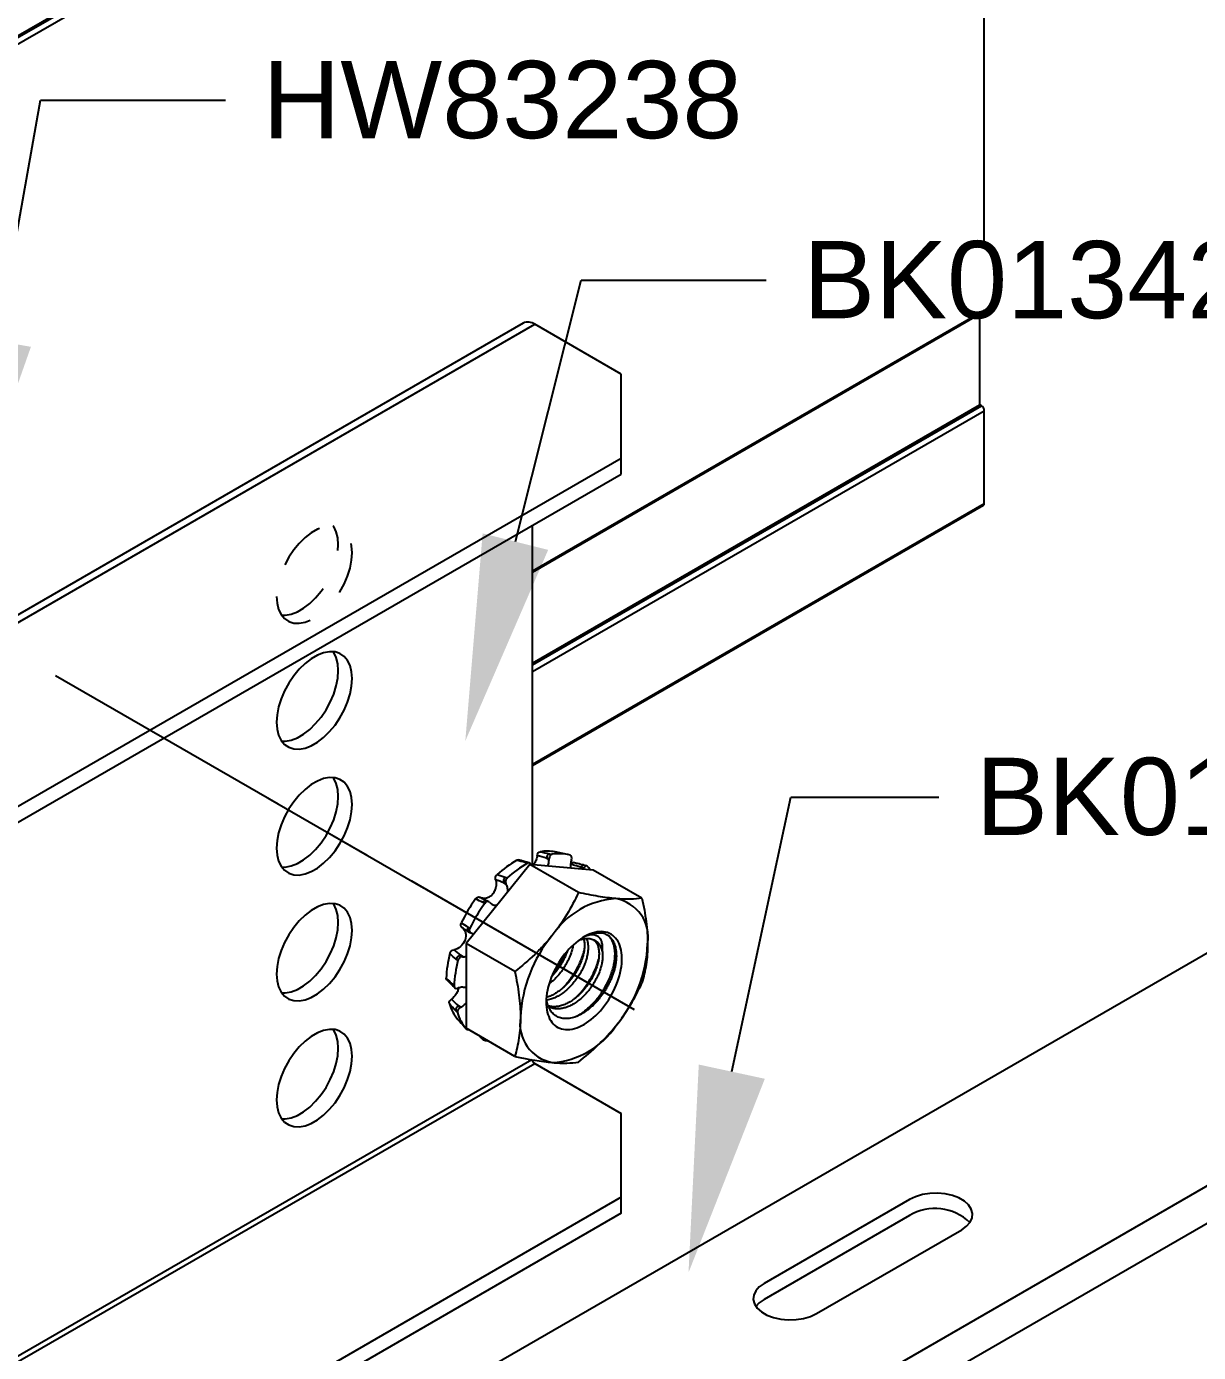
# Model space of a CAD drawing. Extents: x -3.7 to 16.1, y -12.1 to 0.
# Drawn here: x 5.267 to 8.118, y -6.386 to -3.16 of the extents above; entities that cross this region are included whole.
import ezdxf
from ezdxf import colors
from ezdxf.entities.mleader import LeaderData, LeaderLine
from ezdxf.math import Vec2, Vec3

# ---------------------------------------------------------------- set-up
doc = ezdxf.new("R2010")
doc.units = 0
doc.header["$LTSCALE"] = 0.5
doc.header["$MEASUREMENT"] = 0
doc.linetypes.add('CENTER', pattern=[2, 1.25, -0.25, 0.25, -0.25])
doc.linetypes.add('HIDDEN', pattern=[0.375, 0.25, -0.125])
for name, color, linetype in [('Centerline', 210, 'CENTER'), ('FAB DWG', 221, 'CONTINUOUS'), ('Hardware', 242, 'CONTINUOUS'), ('Housing', 150, 'CONTINUOUS'), ('WallMount Bracket', 190, 'CONTINUOUS')]:
    doc.layers.add(name, color=color, linetype=linetype)
doc.styles.get("Standard").update_dxf_attribs({"font": 'arial.ttf'})

msp = doc.modelspace()

# ---------------------------------------------------------------- linework, layer by layer
at = {"layer": 'Centerline', "transparency": 16777216}
for p, q in [((4.471466, -4.238388), (6.839588, -5.605624)), ((5.854666, -5.037281), (6.232365, -5.255346))]:
    msp.add_line(p, q, dxfattribs=at)
at = {"layer": 'Hardware', "linetype": 'Continuous', "lineweight": 25, "transparency": 16777216}
for p, q in [((6.489762, -5.194478), (6.484004, -5.193002)), ((6.537871, -5.186865), (6.531778, -5.183348)), ((6.537934, -5.184683), (6.531778, -5.183348)), ((6.537871, -5.186865), (6.537934, -5.184683)), ((6.539054, -5.172166), (6.545168, -5.173493)), ((6.582631, -5.174126), (6.552414, -5.16797)), ((6.592324, -5.187387), (6.591773, -5.189544)), ((6.490819, -5.198311), (6.336139, -5.390731)), ((6.485491, -5.195171), (6.479762, -5.193704)), ((6.609233, -5.26667), (6.490819, -5.198311)), ((6.645499, -5.212142), (6.490819, -5.198311)), ((6.59132, -5.197898), (6.590158, -5.199773)), ((6.622013, -5.208885), (6.61592, -5.205368)), ((6.622838, -5.206903), (6.61592, -5.205368)), ((6.621513, -5.209997), (6.622013, -5.208885)), ((6.622013, -5.208885), (6.622838, -5.206903)), ((6.629142, -5.201343), (6.622243, -5.199812)), ((6.763912, -5.280501), (6.645499, -5.212142)), ((6.433865, -5.246907), (6.427772, -5.243389)), ((6.432986, -5.245269), (6.427772, -5.243389)), ((6.430831, -5.22939), (6.436008, -5.23126)), ((6.433865, -5.246907), (6.432986, -5.245269)), ((6.370483, -5.278684), (6.369698, -5.278249)), ((6.391303, -5.289227), (6.386449, -5.286942)), ((6.392975, -5.290404), (6.394214, -5.291637)), ((6.381228, -5.293056), (6.376403, -5.29079)), ((6.328918, -5.353715), (6.325887, -5.351893)), ((6.329153, -5.353856), (6.328918, -5.353715)), ((6.340604, -5.350686), (6.345025, -5.353629)), ((6.34225, -5.36188), (6.346702, -5.364839)), ((6.349723, -5.366075), (6.348081, -5.365517)), ((6.328761, -5.422759), (6.322668, -5.419241)), ((6.322668, -5.419241), (6.326929, -5.422714)), ((6.454553, -5.45909), (6.336139, -5.390731)), ((6.336139, -5.390731), (6.336139, -5.596982)), ((6.316064, -5.43194), (6.31183, -5.428493)), ((6.326929, -5.422714), (6.328761, -5.422759)), ((6.302836, -5.489722), (6.306969, -5.493859)), ((6.304418, -5.49424), (6.308574, -5.498397)), ((6.317583, -5.498853), (6.31565, -5.499497)), ((6.323318, -5.545839), (6.317225, -5.542321)), ((6.317225, -5.542321), (6.321436, -5.546908)), ((6.321436, -5.546908), (6.323318, -5.545839)), ((6.314891, -5.558772), (6.310707, -5.554217)), ((6.331954, -5.593391), (6.336378, -5.598388)), ((6.454553, -5.665341), (6.336139, -5.596982)), ((6.36928, -5.616114), (6.371948, -5.619032)), ((6.371962, -5.619035), (6.376672, -5.624222))]:
    msp.add_line(p, q, dxfattribs=at)
at = {"layer": 'Hardware', "linetype": 'Continuous', "lineweight": 25, "transparency": 16777216, "flags": 128}
msp.add_lwpolyline([(6.623048, -5.587383), (6.628897, -5.583793), (6.634722, -5.579788), (6.6405, -5.575384), (6.646208, -5.570601), (6.651822, -5.565456), (6.657321, -5.55997), (6.662682, -5.554166), (6.667883, -5.548067), (6.672904, -5.541698), (6.677723, -5.535084), (6.682323, -5.528251), (6.686684, -5.521228), (6.690789, -5.514043), (6.694621, -5.506724), (6.698165, -5.499301), (6.701406, -5.491804), (6.704332, -5.484263), (6.70693, -5.476708), (6.709191, -5.469171), (6.711105, -5.46168), (6.712664, -5.454267), (6.713863, -5.446961), (6.714695, -5.439792), (6.715159, -5.432788), (6.715252, -5.425978), (6.714974, -5.41939), (6.714325, -5.413048), (6.713309, -5.40698), (6.711929, -5.40121), (6.710192, -5.395761), (6.708103, -5.390654), (6.705673, -5.385911), (6.702909, -5.38155), (6.699824, -5.377589), (6.69643, -5.374044), (6.69274, -5.37093), (6.68877, -5.368258), (6.684535, -5.36604), (6.680052, -5.364284), (6.67534, -5.362998), (6.670417, -5.362186), (6.665304, -5.361853), (6.66002, -5.361999), (6.654588, -5.362624), (6.649028, -5.363724), (6.643364, -5.365297), (6.637618, -5.367335), (6.631814, -5.369831), (6.625974, -5.372774), (6.620122, -5.376152), (6.614282, -5.379951), (6.608478, -5.384158), (6.602732, -5.388754), (6.597068, -5.39372), (6.591508, -5.399038), (6.586076, -5.404686), (6.580792, -5.41064), (6.575679, -5.416878), (6.570756, -5.423373), (6.566044, -5.430099), (6.561561, -5.437031), (6.557326, -5.444138), (6.553356, -5.451394), (6.549666, -5.458769), (6.546272, -5.466233), (6.543187, -5.473755), (6.540423, -5.481307), (6.537992, -5.488857), (6.535904, -5.496375), (6.534167, -5.50383), (6.532787, -5.511193), (6.531771, -5.518435), (6.531122, -5.525525), (6.530844, -5.532435), (6.530937, -5.539138), (6.5314, -5.545606), (6.532233, -5.551814), (6.533432, -5.557736), (6.534991, -5.563349), (6.536905, -5.568629), (6.539166, -5.573557), (6.541764, -5.578111), (6.54469, -5.582274), (6.547931, -5.586029), (6.551475, -5.58936), (6.555307, -5.592255), (6.559412, -5.594701), (6.563773, -5.596689), (6.568373, -5.598211), (6.573192, -5.59926), (6.578213, -5.599833), (6.583414, -5.599927), (6.588775, -5.599541), (6.594274, -5.598678), (6.599888, -5.59734), (6.605596, -5.595534), (6.611374, -5.593266), (6.617199, -5.590545), (6.623048, -5.587383)], dxfattribs=at)
at = {"layer": 'Hardware', "linetype": 'Continuous', "lineweight": 25, "transparency": 16777216}
for centre, radius, start, end in [((6.593954, -5.422953), 0.270727, 119.806436, 132.40124), ((6.482738, -5.198513), 0.005655, 77.057799, 121.753569), ((6.53268, -5.270682), 0.104591, 79.124599, 99.05659), ((6.542868, -5.182605), 0.011115, 110.065676, 183.831231), ((6.562005, -5.277071), 0.104938, 75.076702, 99.233067), ((6.62592, -5.439688), 0.281973, 119.869164, 132.338512), ((6.622844, -5.206871), 0.007085, 94.885201, 167.753066), ((6.556435, -5.266357), 0.098095, 34.039391, 40.697123), ((6.438878, -5.238482), 0.012141, 131.509673, 203.839255), ((6.695659, -5.522831), 0.41381, 144.390888, 153.876701), ((6.383651, -5.294675), 0.008223, 70.126172, 151.806606), ((6.71276, -5.481612), 0.200433, 93.539091, 146.455532), ((6.682917, -5.376039), 0.09608, 350.678185, 79.523158), ((6.731847, -5.543722), 0.431007, 144.43812, 153.829469), ((6.347666, -5.355365), 0.008472, 146.472344, 230.266542), ((6.803063, -5.585377), 0.335039, 140.186593, 177.402047), ((6.657702, -5.434157), 0.069091, 75.870964, 121.989898), ((6.576306, -5.486974), 0.288824, 165.612727, 177.674477), ((6.323441, -5.431121), 0.011905, 93.723918, 167.247503), ((6.443033, -5.376415), 0.335039, 320.186593, 357.402047), ((6.607532, -5.506381), 0.300823, 165.672802, 177.614402), ((6.308624, -5.490231), 0.005811, 174.972557, 223.644537), ((6.399327, -5.505492), 0.108749, 196.882703, 220.066396), ((6.322095, -5.552723), 0.011485, 115.090294, 187.476139), ((6.423193, -5.525666), 0.113249, 196.997426, 219.951672), ((6.563179, -5.585754), 0.09608, 170.678185, 259.523158), ((6.533336, -5.480181), 0.200433, 273.539091, 326.455532), ((6.374441, -5.616872), 0.00329, 185.780093, 221.056334), ((6.403025, -5.536184), 0.092336, 254.375717, 261.191306)]:
    msp.add_arc(centre, radius, start, end, dxfattribs=at)
for points, knots in [([(6.459384, -5.18804), (6.460204, -5.18767), (6.461726, -5.186983), (6.463169, -5.18732), (6.463834, -5.187476)], [0, 0, 0, 0, 0.53927114, 1, 1, 1, 1]), ([(6.484007, -5.193), (6.483829, -5.192955), (6.479638, -5.191902), (6.472835, -5.19007), (6.466451, -5.188168), (6.46385, -5.187394)], [0, 0, 0, 0, 0.02555232, 0.60316166, 1, 1, 1, 1]), ([(6.509148, -5.176754), (6.50885, -5.178382), (6.508214, -5.181851), (6.506551, -5.186991), (6.504306, -5.191946), (6.501836, -5.196061), (6.499977, -5.198167), (6.49919, -5.19906)], [0, 0, 0, 0, 0.19265188, 0.41074705, 0.62880381, 0.8427183, 1, 1, 1, 1]), ([(6.509148, -5.176754), (6.509513, -5.174392), (6.510442, -5.172132), (6.513023, -5.168722), (6.514628, -5.167633), (6.516217, -5.167395)], [0, 0, 0, 0, 0.5, 0.5, 1, 1, 1, 1]), ([(6.534925, -5.202255), (6.535404, -5.200847), (6.536479, -5.19769), (6.537513, -5.192467), (6.53775, -5.188751), (6.537871, -5.186865)], [0, 0, 0, 0, 0.28417827, 0.63691438, 1, 1, 1, 1]), ([(6.545168, -5.173493), (6.543372, -5.173759), (6.541544, -5.17514), (6.538856, -5.179285), (6.53801, -5.182035), (6.537934, -5.184683)], [0, 0, 0, 0, 0.5, 0.5, 1, 1, 1, 1]), ([(6.592324, -5.187387), (6.592993, -5.184768), (6.593019, -5.181983), (6.591806, -5.177642), (6.590567, -5.176104), (6.589029, -5.175672)], [0, 0, 0, 0, 0.5, 0.5, 1, 1, 1, 1]), ([(6.591773, -5.189544), (6.591364, -5.191345), (6.590534, -5.194999), (6.590019, -5.200511), (6.5899, -5.204653), (6.590151, -5.206761), (6.590203, -5.207198)], [0, 0, 0, 0, 0.30381417, 0.6163163, 0.92044127, 1, 1, 1, 1]), ([(6.407762, -5.235575), (6.407133, -5.233564), (6.407161, -5.231171), (6.408491, -5.226603), (6.409767, -5.224508), (6.411398, -5.223037)], [0, 0, 0, 0, 0.5, 0.5, 1, 1, 1, 1]), ([(6.493736, -5.198572), (6.493652, -5.198273), (6.493299, -5.197012), (6.491932, -5.195468), (6.489832, -5.194298), (6.487552, -5.194226), (6.486118, -5.194884), (6.485491, -5.195171)], [0, 0, 0, 0, 0.07590892, 0.32059055, 0.56527087, 0.80994637, 1, 1, 1, 1]), ([(6.59132, -5.197898), (6.591854, -5.197063), (6.592922, -5.195393), (6.594801, -5.194088), (6.596197, -5.193622), (6.596811, -5.193949), (6.596897, -5.193995)], [0, 0, 0, 0, 0.31594077, 0.63187167, 0.94805589, 1, 1, 1, 1]), ([(6.622241, -5.19981), (6.622027, -5.199763), (6.617065, -5.198675), (6.608664, -5.196755), (6.60036, -5.194743), (6.596923, -5.19391)], [0, 0, 0, 0, 0.02564571, 0.59666668, 1, 1, 1, 1]), ([(6.630808, -5.202393), (6.629747, -5.201163), (6.628258, -5.200953), (6.625298, -5.202621), (6.623839, -5.204496), (6.622838, -5.206903)], [0, 0, 0, 0, 0.5, 0.5, 1, 1, 1, 1]), ([(6.407762, -5.235575), (6.408146, -5.237005), (6.408962, -5.240047), (6.40938, -5.245126), (6.409113, -5.250532), (6.408061, -5.255942), (6.40632, -5.261112), (6.403917, -5.265911), (6.401007, -5.270169), (6.397636, -5.273815), (6.393953, -5.276789), (6.390014, -5.279032), (6.385916, -5.280545), (6.381753, -5.281263), (6.377597, -5.281172), (6.373674, -5.280326), (6.371336, -5.279115), (6.370219, -5.278537)], [0, 0, 0, 0, 0.06319125, 0.13447502, 0.20574622, 0.27566163, 0.34556158, 0.41264087, 0.47971226, 0.54441476, 0.60912055, 0.6733268, 0.73754327, 0.80329251, 0.86905307, 0.9374387, 1, 1, 1, 1]), ([(6.436008, -5.23126), (6.434163, -5.23292), (6.432771, -5.235408), (6.431644, -5.240598), (6.431918, -5.24328), (6.432986, -5.245269)], [0, 0, 0, 0, 0.5, 0.5, 1, 1, 1, 1]), ([(6.437255, -5.264945), (6.43734, -5.263731), (6.437547, -5.260768), (6.437055, -5.256188), (6.435925, -5.251267), (6.434558, -5.248374), (6.433865, -5.246907)], [0, 0, 0, 0, 0.18331016, 0.44729949, 0.71965421, 1, 1, 1, 1]), ([(6.359228, -5.281889), (6.360611, -5.279961), (6.362456, -5.278532), (6.366321, -5.27724), (6.368272, -5.277401), (6.369841, -5.278353)], [0, 0, 0, 0, 0.5, 0.5, 1, 1, 1, 1]), ([(6.38645, -5.286938), (6.386304, -5.286871), (6.382792, -5.285256), (6.377398, -5.282574), (6.372354, -5.279737), (6.370483, -5.278684)], [0, 0, 0, 0, 0.02668048, 0.63893979, 1, 1, 1, 1]), ([(6.392975, -5.290404), (6.391471, -5.288908), (6.389324, -5.288345), (6.384976, -5.289329), (6.38279, -5.290874), (6.381228, -5.293056)], [0, 0, 0, 0, 0.5, 0.5, 1, 1, 1, 1]), ([(6.700388, -5.281561), (6.693824, -5.280974), (6.686905, -5.280196), (6.672599, -5.2783), (6.665185, -5.277181), (6.642258, -5.27337), (6.626059, -5.270227), (6.609233, -5.26667)], [0, 0, 0, 0, 0.25, 0.25, 0.5, 0.5, 1, 1, 1, 1]), ([(6.763912, -5.280501), (6.768108, -5.299708), (6.771623, -5.31891), (6.776429, -5.356099), (6.777728, -5.374163), (6.777728, -5.391602)], [0, 0, 0, 0, 0.5, 0.5, 1, 1, 1, 1]), ([(6.394214, -5.291637), (6.394937, -5.292299), (6.396742, -5.293951), (6.4001, -5.295881), (6.404226, -5.297187), (6.408052, -5.297628), (6.41048, -5.297251), (6.4114, -5.297108)], [0, 0, 0, 0, 0.15660916, 0.39098343, 0.62533388, 0.85811875, 1, 1, 1, 1]), ([(6.325887, -5.351893), (6.33014, -5.354609), (6.333345, -5.359063), (6.336173, -5.369798), (6.335796, -5.37615), (6.331329, -5.38824), (6.327293, -5.393883), (6.317316, -5.402347), (6.311536, -5.405113), (6.30584, -5.406102)], [0, 0, 0, 0, 0.25, 0.25, 0.5, 0.5, 0.75, 0.75, 1, 1, 1, 1]), ([(6.325887, -5.351893), (6.32434, -5.350905), (6.323308, -5.349208), (6.322668, -5.345105), (6.32307, -5.34277), (6.32412, -5.340629)], [0, 0, 0, 0, 0.5, 0.5, 1, 1, 1, 1]), ([(6.328957, -5.353654), (6.331146, -5.354924), (6.335634, -5.357527), (6.339999, -5.360428), (6.342235, -5.361914)], [0, 0, 0, 0, 0.4876479, 1, 1, 1, 1]), ([(6.345025, -5.353629), (6.343835, -5.35605), (6.343486, -5.358739), (6.344613, -5.363142), (6.346088, -5.364839), (6.348081, -5.365517)], [0, 0, 0, 0, 0.5, 0.5, 1, 1, 1, 1]), ([(6.354175, -5.368295), (6.354027, -5.368178), (6.352728, -5.367147), (6.351135, -5.366579), (6.349723, -5.366075)], [0, 0, 0, 0, 0.11369547, 1, 1, 1, 1]), ([(6.545708, -5.370856), (6.539145, -5.379021), (6.532225, -5.387034), (6.517919, -5.402529), (6.510505, -5.410047), (6.487578, -5.431994), (6.47138, -5.445819), (6.454553, -5.45909)], [0, 0, 0, 0, 0.25, 0.25, 0.5, 0.5, 1, 1, 1, 1]), ([(6.622013, -5.379197), (6.62206, -5.379324), (6.623065, -5.382051), (6.62383, -5.38852), (6.624187, -5.398435), (6.623106, -5.409309), (6.620681, -5.420795), (6.616877, -5.43279), (6.611793, -5.444935), (6.605586, -5.456875), (6.59842, -5.468411), (6.590313, -5.479384), (6.581297, -5.489644), (6.571559, -5.498942), (6.561381, -5.507008), (6.551052, -5.513599), (6.540958, -5.518725), (6.53441, -5.520773), (6.531238, -5.521765)], [0, 0, 0, 0, 0.00328553, 0.07063883, 0.13696034, 0.20261546, 0.26950353, 0.33711775, 0.40478445, 0.4718268, 0.53762658, 0.60373432, 0.67097062, 0.73868435, 0.80619583, 0.87283755, 0.93840923, 1, 1, 1, 1]), ([(6.674568, -5.367156), (6.676665, -5.368168), (6.680489, -5.370014), (6.685357, -5.373865), (6.68946, -5.378181), (6.693032, -5.383297), (6.695982, -5.389053), (6.698284, -5.395317), (6.699987, -5.402059), (6.701103, -5.409387), (6.701601, -5.417184), (6.701492, -5.425312), (6.700776, -5.433784), (6.699399, -5.442629), (6.697394, -5.45163), (6.694819, -5.460619), (6.691705, -5.469614), (6.688004, -5.478709), (6.683786, -5.487718), (6.679136, -5.496488), (6.674066, -5.505052), (6.668524, -5.513455), (6.6626, -5.5215), (6.656397, -5.529048), (6.649923, -5.536143), (6.643121, -5.54282), (6.636155, -5.548912), (6.629156, -5.554334), (6.622111, -5.559134), (6.61495, -5.56335), (6.607795, -5.566892), (6.600753, -5.569684), (6.593798, -5.571753), (6.586913, -5.573082), (6.580292, -5.573628), (6.574045, -5.573422), (6.568135, -5.572516), (6.562484, -5.570883), (6.557193, -5.56854), (6.552344, -5.565537), (6.547905, -5.561864), (6.543883, -5.557468), (6.540387, -5.552474), (6.53746, -5.546998), (6.535049, -5.54107), (6.533168, -5.53458), (6.531939, -5.528681), (6.531562, -5.524842), (6.531428, -5.523478)], [0, 0, 0, 0, 0.02831479, 0.0516097, 0.07490441, 0.09892242, 0.12294044, 0.14551421, 0.16808798, 0.19131841, 0.21454883, 0.23711066, 0.25967128, 0.28291819, 0.3061651, 0.32822892, 0.35029274, 0.373012, 0.39573126, 0.41756286, 0.43939446, 0.46187221, 0.48434891, 0.50590236, 0.52745581, 0.54966391, 0.57187201, 0.59297519, 0.61407836, 0.63579594, 0.65751266, 0.67855354, 0.69959442, 0.72128948, 0.74298454, 0.76335935, 0.78373416, 0.80470091, 0.82566765, 0.84604577, 0.8664226, 0.88742934, 0.90843608, 0.92822809, 0.94802011, 0.96839613, 0.98877216, 1, 1, 1, 1]), ([(6.628646, -5.378336), (6.629154, -5.379419), (6.630665, -5.38264), (6.632118, -5.389201), (6.632993, -5.397776), (6.632755, -5.407246), (6.631418, -5.417325), (6.628923, -5.427948), (6.625291, -5.438943), (6.620451, -5.450385), (6.614425, -5.461978), (6.607259, -5.473513), (6.599151, -5.484487), (6.590136, -5.494746), (6.580398, -5.504047), (6.570221, -5.512101), (6.559885, -5.518736), (6.549556, -5.523834), (6.540195, -5.52721), (6.534461, -5.528102), (6.53206, -5.528475)], [0, 0, 0, 0, 0.02736546, 0.08136904, 0.13674683, 0.19115237, 0.24575337, 0.30126191, 0.35723332, 0.41319986, 0.47389126, 0.53345783, 0.59330317, 0.65417016, 0.71546936, 0.77658546, 0.8369142, 0.89627426, 0.9565672, 1, 1, 1, 1]), ([(6.645868, -5.381297), (6.647497, -5.38267), (6.650948, -5.385577), (6.65484, -5.391919), (6.657725, -5.399758), (6.659274, -5.40884), (6.659519, -5.418869), (6.658468, -5.429713), (6.656034, -5.441207), (6.652233, -5.4532), (6.647148, -5.465345), (6.640942, -5.477285), (6.633776, -5.488821), (6.625668, -5.499795), (6.616652, -5.510054), (6.606914, -5.519354), (6.596737, -5.527411), (6.586404, -5.534032), (6.576063, -5.539182), (6.565733, -5.542732), (6.555529, -5.544652), (6.545839, -5.544643), (6.539172, -5.543809), (6.536067, -5.542503), (6.535688, -5.542344)], [0, 0, 0, 0, 0.04278683, 0.09063693, 0.13870475, 0.18650733, 0.23357762, 0.28017495, 0.32764734, 0.3756351, 0.42366011, 0.47124199, 0.51794199, 0.56486056, 0.6125801, 0.66063848, 0.70855332, 0.75585087, 0.80238898, 0.84965846, 0.89756038, 0.94562175, 0.99336001, 1, 1, 1, 1]), ([(6.605698, -5.56761), (6.609293, -5.565466), (6.616765, -5.561012), (6.627293, -5.552949), (6.637172, -5.544208), (6.646322, -5.534919), (6.655162, -5.52466), (6.663501, -5.513554), (6.671059, -5.501962), (6.677872, -5.489964), (6.683882, -5.477613), (6.688966, -5.465104), (6.693017, -5.452675), (6.695966, -5.44056), (6.697791, -5.428966), (6.698501, -5.41795), (6.698161, -5.407587), (6.696743, -5.397949), (6.694247, -5.389202), (6.690676, -5.381573), (6.686527, -5.375455), (6.683175, -5.372499), (6.681698, -5.371197)], [0, 0, 0, 0, 0.05205735, 0.10817956, 0.15527339, 0.20236368, 0.25316435, 0.30334438, 0.3527983, 0.40284721, 0.45356679, 0.50464479, 0.55575529, 0.60657115, 0.65677646, 0.7062365, 0.75625823, 0.80696058, 0.85803191, 0.90914659, 0.95997729, 1, 1, 1, 1]), ([(6.610624, -5.382581), (6.611298, -5.382295), (6.613931, -5.381176), (6.618437, -5.379859), (6.624034, -5.37867), (6.629403, -5.378166), (6.634569, -5.378272), (6.639537, -5.379024), (6.644221, -5.380413), (6.648546, -5.38241), (6.652535, -5.384998), (6.656186, -5.388204), (6.659319, -5.391852), (6.661938, -5.395804), (6.664101, -5.399999), (6.665944, -5.404587), (6.66686, -5.40797), (6.667318, -5.409662)], [0, 0, 0, 0, 0.02507858, 0.0978305, 0.17058243, 0.24128042, 0.31197842, 0.38473034, 0.45748226, 0.52818026, 0.59887825, 0.67163018, 0.7443821, 0.80756127, 0.87074043, 0.93537021, 1, 1, 1, 1]), ([(6.667318, -5.409662), (6.667549, -5.407689), (6.668013, -5.403744), (6.668067, -5.398212), (6.667631, -5.393014), (6.66666, -5.388273), (6.665193, -5.384057), (6.663244, -5.380342), (6.660792, -5.37714), (6.657915, -5.374452), (6.6547, -5.372317), (6.651108, -5.370748), (6.647168, -5.369784), (6.6428, -5.369434), (6.638035, -5.369773), (6.632841, -5.370832), (6.627333, -5.372726), (6.623361, -5.374375), (6.621221, -5.375588), (6.621053, -5.375683)], [0, 0, 0, 0, 0.05858799, 0.11717599, 0.17746584, 0.23775572, 0.29634919, 0.35494267, 0.41514988, 0.47536833, 0.53644362, 0.59751891, 0.66005989, 0.72260088, 0.78951079, 0.85642072, 0.92527381, 0.99412691, 1, 1, 1, 1]), ([(6.29654, -5.415208), (6.297083, -5.413042), (6.298331, -5.410912), (6.301717, -5.407589), (6.303796, -5.406458), (6.30584, -5.406102)], [0, 0, 0, 0, 0.5, 0.5, 1, 1, 1, 1]), ([(6.667318, -5.409662), (6.667676, -5.412509), (6.668387, -5.418154), (6.6681, -5.427665), (6.666777, -5.437733), (6.664277, -5.448359), (6.660646, -5.459353), (6.655807, -5.470795), (6.64978, -5.482388), (6.642614, -5.493924), (6.634507, -5.504897), (6.625491, -5.515157), (6.615753, -5.524456), (6.605576, -5.532514), (6.595243, -5.539136), (6.584904, -5.544282), (6.574567, -5.547844), (6.564386, -5.54972), (6.554609, -5.549874), (6.545639, -5.548111), (6.539612, -5.546064), (6.536906, -5.544164), (6.536572, -5.543929)], [0, 0, 0, 0, 0.04914534, 0.09742785, 0.14588383, 0.1951452, 0.24481736, 0.29448518, 0.34834612, 0.40120881, 0.45431891, 0.50833567, 0.562736, 0.61697384, 0.67051293, 0.72319236, 0.77669968, 0.83092289, 0.8853266, 0.93936456, 0.9925124, 1, 1, 1, 1]), ([(6.596177, -5.394733), (6.596086, -5.395463), (6.595572, -5.399572), (6.593507, -5.407565), (6.589952, -5.418526), (6.585091, -5.429977), (6.579071, -5.441568), (6.571903, -5.453101), (6.563798, -5.464085), (6.554772, -5.474305), (6.54614, -5.482716), (6.540422, -5.48709), (6.538132, -5.488842)], [0, 0, 0, 0, 0.022957651, 0.129156676, 0.23624126, 0.343316514, 0.459431407, 0.573394243, 0.687890437, 0.804341261, 0.921618974, 1, 1, 1, 1]), ([(6.582378, -5.409028), (6.582034, -5.410151), (6.580463, -5.415267), (6.576377, -5.424538), (6.570245, -5.436457), (6.56307, -5.448019), (6.554923, -5.458907), (6.548681, -5.466373), (6.545037, -5.469822), (6.544627, -5.47021)], [0, 0, 0, 0, 0.05260203, 0.23984121, 0.42535274, 0.60742603, 0.79035144, 0.97639967, 1, 1, 1, 1]), ([(6.54629, -5.466443), (6.547208, -5.465393), (6.551136, -5.460898), (6.557405, -5.45229), (6.565012, -5.44074), (6.571759, -5.428731), (6.576519, -5.419295), (6.578666, -5.413905), (6.579163, -5.412658)], [0, 0, 0, 0, 0.06622398, 0.28347176, 0.49757593, 0.71425602, 0.93383972, 1, 1, 1, 1]), ([(6.568575, -5.501042), (6.570837, -5.498801), (6.576328, -5.49336), (6.584442, -5.483822), (6.592792, -5.472738), (6.600349, -5.46114), (6.607158, -5.449145), (6.613185, -5.436789), (6.618204, -5.424298), (6.621488, -5.414741), (6.622717, -5.409512), (6.622993, -5.408336)], [0, 0, 0, 0, 0.08812134, 0.21392636, 0.33819441, 0.46066428, 0.5846076, 0.71021183, 0.83670363, 0.96327593, 1, 1, 1, 1]), ([(6.777728, -5.391602), (6.777728, -5.409053), (6.776392, -5.425962), (6.771552, -5.457593), (6.768081, -5.472481), (6.763912, -5.486751)], [0, 0, 0, 0, 0.5, 0.5, 1, 1, 1, 1]), ([(6.326929, -5.422714), (6.324706, -5.422659), (6.322243, -5.423645), (6.318221, -5.427066), (6.316676, -5.42949), (6.316064, -5.43194)], [0, 0, 0, 0, 0.5, 0.5, 1, 1, 1, 1]), ([(6.328761, -5.422759), (6.330294, -5.422746), (6.332716, -5.422726), (6.335221, -5.422048), (6.336139, -5.421799)], [0, 0, 0, 0, 0.6332516, 1, 1, 1, 1]), ([(6.60393, -5.521452), (6.606192, -5.519211), (6.611684, -5.51377), (6.619798, -5.504232), (6.628148, -5.493149), (6.635704, -5.48155), (6.642513, -5.469556), (6.64854, -5.457199), (6.653559, -5.444709), (6.656843, -5.435151), (6.658072, -5.429922), (6.658349, -5.428747)], [0, 0, 0, 0, 0.08812134, 0.21392636, 0.33819441, 0.46066428, 0.5846076, 0.71021183, 0.83670363, 0.96327593, 1, 1, 1, 1]), ([(6.289538, -5.479866), (6.28909, -5.479404), (6.288084, -5.478369), (6.287709, -5.476589), (6.287718, -5.47546), (6.28772, -5.475254)], [0, 0, 0, 0, 0.39649533, 0.89011022, 1, 1, 1, 1]), ([(6.289482, -5.479917), (6.291943, -5.482197), (6.29692, -5.486807), (6.301901, -5.491751), (6.304418, -5.494249)], [0, 0, 0, 0, 0.49463929, 1, 1, 1, 1]), ([(6.454553, -5.45909), (6.458749, -5.478297), (6.462264, -5.4975), (6.46707, -5.534688), (6.468368, -5.552752), (6.468368, -5.570191)], [0, 0, 0, 0, 0.5, 0.5, 1, 1, 1, 1]), ([(6.316966, -5.499058), (6.316905, -5.500035), (6.31676, -5.502372), (6.315654, -5.506248), (6.313843, -5.510546), (6.311333, -5.514784), (6.308209, -5.518905), (6.304531, -5.522757), (6.301755, -5.525103), (6.300306, -5.526195), (6.300282, -5.526213)], [0, 0, 0, 0, 0.10377281, 0.24840584, 0.39306188, 0.54117083, 0.68930527, 0.84335307, 0.99741783, 1, 1, 1, 1]), ([(6.306969, -5.493859), (6.306889, -5.496116), (6.307794, -5.498023), (6.311006, -5.500109), (6.313304, -5.500279), (6.31565, -5.499497)], [0, 0, 0, 0, 0.5, 0.5, 1, 1, 1, 1]), ([(6.336139, -5.499134), (6.335856, -5.498972), (6.334483, -5.498187), (6.331483, -5.497472), (6.327219, -5.49706), (6.322514, -5.497441), (6.319243, -5.498378), (6.317583, -5.498853)], [0, 0, 0, 0, 0.05867873, 0.28395831, 0.51541382, 0.75420378, 1, 1, 1, 1]), ([(6.700388, -5.590937), (6.706951, -5.582772), (6.713218, -5.574382), (6.724997, -5.557428), (6.730538, -5.548829), (6.746246, -5.522714), (6.755499, -5.504879), (6.763912, -5.486751)], [0, 0, 0, 0, 0.25, 0.25, 0.5, 0.5, 1, 1, 1, 1]), ([(6.295265, -5.537074), (6.294761, -5.535497), (6.294992, -5.533513), (6.296817, -5.529551), (6.298379, -5.527644), (6.300282, -5.526213)], [0, 0, 0, 0, 0.5, 0.5, 1, 1, 1, 1]), ([(6.321436, -5.546908), (6.319153, -5.548207), (6.317131, -5.550258), (6.314709, -5.554659), (6.314319, -5.556992), (6.314891, -5.558772)], [0, 0, 0, 0, 0.5, 0.5, 1, 1, 1, 1]), ([(6.323318, -5.545839), (6.324856, -5.544899), (6.327977, -5.542992), (6.33223, -5.539379), (6.335005, -5.536756), (6.336121, -5.535291), (6.336139, -5.535266)], [0, 0, 0, 0, 0.328032559, 0.665410237, 0.994376731, 1, 1, 1, 1]), ([(6.468368, -5.570191), (6.468368, -5.587642), (6.467033, -5.604551), (6.462193, -5.636182), (6.458722, -5.65107), (6.454553, -5.665341)], [0, 0, 0, 0, 0.5, 0.5, 1, 1, 1, 1]), ([(6.336378, -5.598388), (6.336905, -5.598809), (6.33796, -5.59965), (6.339656, -5.599974), (6.340698, -5.599713), (6.340817, -5.599683)], [0, 0, 0, 0, 0.46947881, 0.93895845, 1, 1, 1, 1]), ([(6.376184, -5.620099), (6.376106, -5.620301), (6.375701, -5.621358), (6.375873, -5.622954), (6.37665, -5.624485), (6.377698, -5.624919), (6.378156, -5.625108)], [0, 0, 0, 0, 0.07838373, 0.41029163, 0.74219299, 1, 1, 1, 1]), ([(6.545708, -5.680232), (6.552272, -5.680818), (6.558538, -5.681219), (6.570317, -5.681656), (6.575859, -5.681695), (6.591566, -5.681338), (6.600819, -5.680471), (6.609233, -5.679171)], [0, 0, 0, 0, 0.25, 0.25, 0.5, 0.5, 1, 1, 1, 1])]:
    msp.add_open_spline(points, degree=3, knots=knots, dxfattribs=at)
for points in [[(6.479762, -5.193704), (6.472784, -5.191919), (6.46599, -5.190031), (6.459384, -5.18804)], [(6.531778, -5.183348), (6.524361, -5.181131), (6.516819, -5.178932), (6.509148, -5.176754)], [(6.516217, -5.167395), (6.523999, -5.168959), (6.53161, -5.170549), (6.539054, -5.172166)], [(6.411398, -5.223037), (6.418051, -5.224994), (6.424526, -5.227114), (6.430831, -5.22939)], [(6.61592, -5.205368), (6.607794, -5.202965), (6.599595, -5.200475), (6.59132, -5.197898)], [(6.427772, -5.243389), (6.421232, -5.240666), (6.414563, -5.23806), (6.407762, -5.235575)], [(6.376403, -5.29079), (6.370528, -5.288029), (6.364801, -5.285064), (6.359228, -5.281889)], [(6.609233, -5.26667), (6.592364, -5.303017), (6.572061, -5.338073), (6.545708, -5.370856)], [(6.763912, -5.280501), (6.747043, -5.283107), (6.726741, -5.283917), (6.700388, -5.281561)], [(6.32412, -5.340629), (6.329727, -5.343747), (6.33522, -5.347102), (6.340604, -5.350686)], [(6.31183, -5.428493), (6.306673, -5.424296), (6.301576, -5.41987), (6.29654, -5.415208)], [(6.30584, -5.406102), (6.311404, -5.410658), (6.317014, -5.415035), (6.322668, -5.419241)], [(6.28772, -5.475254), (6.292764, -5.479858), (6.297803, -5.484683), (6.302836, -5.489722)], [(6.310707, -5.554217), (6.305612, -5.54867), (6.300465, -5.542958), (6.295265, -5.537074)], [(6.300282, -5.526213), (6.305969, -5.53171), (6.311617, -5.537077), (6.317225, -5.542321)], [(6.316101, -5.575491), (6.321281, -5.581337), (6.326567, -5.587305), (6.331954, -5.593391)], [(6.609233, -5.679171), (6.642971, -5.652563), (6.674035, -5.62372), (6.700388, -5.590937)], [(6.454553, -5.665341), (6.488291, -5.672472), (6.519355, -5.677875), (6.545708, -5.680232)]]:
    msp.add_open_spline(points, degree=3, dxfattribs=at)
at = {"layer": 'Housing', "linetype": 'Continuous', "lineweight": 25, "transparency": 16777216}
for p, q in [((0.530732, -5.907502), (7.589525, -1.83303)), ((0.533549, -5.901794), (7.585989, -1.830989)), ((0.51952, -5.930302), (7.596596, -1.845278)), ((7.596596, -3.68151), (7.596596, -1.845278)), ((6.497222, -4.484064), (7.596596, -3.849484)), ((6.497222, -4.487446), (7.594525, -3.854062)), ((7.585989, -4.080157), (7.585989, -3.858989)), ((6.497222, -4.708615), (7.585989, -4.080157)), ((6.497222, -4.712697), (7.589525, -4.082198)), ((6.497222, -4.729026), (7.596596, -4.094446)), ((7.589525, -4.082198), (7.585989, -4.080157)), ((7.596596, -4.319811), (7.596596, -4.094446)), ((6.497222, -4.954391), (7.596596, -4.319811)), ((6.497222, -4.957774), (7.594525, -4.324389))]:
    msp.add_line(p, q, dxfattribs=at)
for centre, radius, start, end in [((7.591696, -3.850024), 0.00493, 305.013333, 6.298848), ((7.581244, -4.095144), 0.015368, 2.605478, 57.394522), ((7.591696, -4.320352), 0.00493, 305.013333, 6.298848)]:
    msp.add_arc(centre, radius, start, end, dxfattribs=at)
at = {"layer": 'WallMount Bracket', "linetype": 'Continuous', "lineweight": 25, "transparency": 16777216}
for p, q in [((6.474986, -3.881277), (5.173683, -4.632318)), ((5.174095, -4.650938), (6.502878, -3.884037)), ((6.713455, -4.005571), (6.502878, -3.884037)), ((6.713455, -4.209622), (6.713455, -4.005571)), ((3.885028, -5.842035), (6.713455, -4.209622)), ((6.713455, -4.248658), (6.713455, -4.209622)), ((3.885028, -5.881071), (6.713455, -4.248658)), ((6.497222, -5.198884), (6.497222, -4.373456)), ((8.88201, -4.984879), (5.278877, -7.06441)), ((9.372884, -5.268185), (5.769751, -7.347716)), ((9.372884, -5.359298), (5.848664, -7.393284)), ((6.495934, -5.67339), (4.619056, -6.756622)), ((4.606769, -6.776776), (6.502878, -5.682445)), ((6.502878, -5.682445), (6.713455, -5.803979)), ((6.713455, -6.00803), (6.713455, -5.803979)), ((6.713455, -6.00803), (3.885028, -7.640443)), ((6.713455, -6.047066), (6.713455, -6.00803)), ((7.414552, -6.013422), (7.060998, -6.217474)), ((6.713455, -6.047066), (3.885028, -7.679479)), ((7.414552, -6.052458), (7.060998, -6.256509)), ((7.188277, -6.290932), (7.541831, -6.086881))]:
    msp.add_line(p, q, dxfattribs=at)
at = {"layer": 'WallMount Bracket', "linetype": 'HIDDEN', "lineweight": 25, "transparency": 16777216, "flags": 128}
for points in [[(5.874968, -4.546144), (5.876221, -4.562894), (5.879948, -4.577741), (5.886047, -4.590278), (5.894351, -4.600164), (5.904633, -4.60713), (5.916614, -4.610985), (5.929966, -4.611624), (5.944325, -4.609029), (5.9593, -4.603273), (5.974482, -4.59451), (5.989457, -4.582982), (6.003817, -4.569001), (6.017169, -4.55295), (6.02915, -4.535265), (6.039432, -4.516431), (6.047736, -4.49696), (6.053835, -4.477383), (6.057562, -4.458235), (6.058815, -4.440037), (6.057562, -4.423287), (6.053835, -4.408441), (6.047736, -4.395903), (6.039432, -4.386017), (6.02915, -4.379052), (6.017169, -4.375197), (6.003817, -4.374558), (5.989457, -4.377152), (5.974482, -4.382909), (5.9593, -4.391671), (5.944325, -4.4032), (5.929966, -4.41718), (5.916614, -4.433232), (5.904633, -4.450916), (5.894351, -4.46975), (5.886047, -4.489222), (5.879948, -4.508798), (5.876221, -4.527947), (5.874968, -4.546144)], [(5.887243, -4.59206), (5.896166, -4.592116), (5.910526, -4.589522), (5.925501, -4.583765), (5.940683, -4.575003), (5.955658, -4.563474), (5.970017, -4.549494), (5.983369, -4.533442), (5.99535, -4.515758), (6.005633, -4.496924), (6.013936, -4.477452), (6.020035, -4.457876), (6.023762, -4.438727), (6.025016, -4.42053), (6.023762, -4.403779), (6.020035, -4.388933), (6.013936, -4.376396), (6.012741, -4.374614)]]:
    msp.add_lwpolyline(points, dxfattribs=at)
at = {"layer": 'WallMount Bracket', "linetype": 'Continuous', "lineweight": 25, "transparency": 16777216, "flags": 128}
for points in [[(5.874968, -4.852385), (5.876221, -4.869135), (5.879948, -4.883981), (5.886047, -4.896518), (5.894351, -4.906405), (5.904633, -4.91337), (5.916614, -4.917225), (5.929966, -4.917864), (5.944325, -4.91527), (5.9593, -4.909513), (5.974482, -4.900751), (5.989457, -4.889222), (6.003817, -4.875241), (6.017169, -4.85919), (6.02915, -4.841506), (6.039432, -4.822671), (6.047736, -4.8032), (6.053835, -4.783624), (6.057562, -4.764475), (6.058815, -4.746278), (6.057562, -4.729527), (6.053835, -4.714681), (6.047736, -4.702144), (6.039432, -4.692258), (6.02915, -4.685292), (6.017169, -4.681437), (6.003817, -4.680798), (5.989457, -4.683393), (5.974482, -4.689149), (5.9593, -4.697912), (5.944325, -4.70944), (5.929966, -4.723421), (5.916614, -4.739472), (5.904633, -4.757156), (5.894351, -4.775991), (5.886047, -4.795462), (5.879948, -4.815039), (5.876221, -4.834187), (5.874968, -4.852385)], [(5.887243, -4.898301), (5.896166, -4.898357), (5.910526, -4.895763), (5.925501, -4.890006), (5.940683, -4.881244), (5.955658, -4.869715), (5.970017, -4.855734), (5.983369, -4.839683), (5.99535, -4.821999), (6.005633, -4.803164), (6.013936, -4.783693), (6.020035, -4.764116), (6.023762, -4.744968), (6.025016, -4.72677), (6.023762, -4.71002), (6.020035, -4.695174), (6.013936, -4.682637), (6.012741, -4.680854)], [(5.874968, -5.158625), (5.876221, -5.175376), (5.879948, -5.190222), (5.886047, -5.202759), (5.894351, -5.212645), (5.904633, -5.219611), (5.916614, -5.223466), (5.929966, -5.224105), (5.944325, -5.22151), (5.9593, -5.215754), (5.974482, -5.206991), (5.989457, -5.195463), (6.003817, -5.181482), (6.017169, -5.165431), (6.02915, -5.147747), (6.039432, -5.128912), (6.047736, -5.109441), (6.053835, -5.089864), (6.057562, -5.070716), (6.058815, -5.052518), (6.057562, -5.035768), (6.053835, -5.020922), (6.047736, -5.008384), (6.039432, -4.998498), (6.02915, -4.991533), (6.017169, -4.987678), (6.003817, -4.987039), (5.989457, -4.989633), (5.974482, -4.99539), (5.9593, -5.004152), (5.944325, -5.015681), (5.929966, -5.029661), (5.916614, -5.045713), (5.904633, -5.063397), (5.894351, -5.082231), (5.886047, -5.101703), (5.879948, -5.121279), (5.876221, -5.140428), (5.874968, -5.158625)], [(5.887243, -5.204541), (5.896166, -5.204597), (5.910526, -5.202003), (5.925501, -5.196246), (5.940683, -5.187484), (5.955658, -5.175955), (5.970017, -5.161975), (5.983369, -5.145923), (5.99535, -5.128239), (6.005633, -5.109405), (6.013936, -5.089934), (6.020035, -5.070357), (6.023762, -5.051209), (6.025016, -5.033011), (6.023762, -5.016261), (6.020035, -5.001414), (6.013936, -4.988877), (6.012741, -4.987095)], [(5.874968, -5.464866), (5.876221, -5.481616), (5.879948, -5.496462), (5.886047, -5.509), (5.894351, -5.518886), (5.904633, -5.525851), (5.916614, -5.529706), (5.929966, -5.530345), (5.944325, -5.527751), (5.9593, -5.521994), (5.974482, -5.513232), (5.989457, -5.501703), (6.003817, -5.487723), (6.017169, -5.471671), (6.02915, -5.453987), (6.039432, -5.435153), (6.047736, -5.415681), (6.053835, -5.396105), (6.057562, -5.376956), (6.058815, -5.358759), (6.057562, -5.342009), (6.053835, -5.327162), (6.047736, -5.314625), (6.039432, -5.304739), (6.02915, -5.297773), (6.017169, -5.293918), (6.003817, -5.293279), (5.989457, -5.295874), (5.974482, -5.30163), (5.9593, -5.310393), (5.944325, -5.321921), (5.929966, -5.335902), (5.916614, -5.351953), (5.904633, -5.369638), (5.894351, -5.388472), (5.886047, -5.407943), (5.879948, -5.42752), (5.876221, -5.446668), (5.874968, -5.464866)], [(5.887243, -5.510782), (5.896166, -5.510838), (5.910526, -5.508244), (5.925501, -5.502487), (5.940683, -5.493725), (5.955658, -5.482196), (5.970017, -5.468215), (5.983369, -5.452164), (5.99535, -5.43448), (6.005633, -5.415645), (6.013936, -5.396174), (6.020035, -5.376597), (6.023762, -5.357449), (6.025016, -5.339252), (6.023762, -5.322501), (6.020035, -5.307655), (6.013936, -5.295118), (6.012741, -5.293335)], [(5.874968, -5.771106), (5.876221, -5.787857), (5.879948, -5.802703), (5.886047, -5.81524), (5.894351, -5.825126), (5.904633, -5.832092), (5.916614, -5.835947), (5.929966, -5.836586), (5.944325, -5.833992), (5.9593, -5.828235), (5.974482, -5.819473), (5.989457, -5.807944), (6.003817, -5.793963), (6.017169, -5.777912), (6.02915, -5.760228), (6.039432, -5.741393), (6.047736, -5.721922), (6.053835, -5.702345), (6.057562, -5.683197), (6.058815, -5.665), (6.057562, -5.648249), (6.053835, -5.633403), (6.047736, -5.620866), (6.039432, -5.610979), (6.02915, -5.604014), (6.017169, -5.600159), (6.003817, -5.59952), (5.989457, -5.602114), (5.974482, -5.607871), (5.9593, -5.616633), (5.944325, -5.628162), (5.929966, -5.642143), (5.916614, -5.658194), (5.904633, -5.675878), (5.894351, -5.694713), (5.886047, -5.714184), (5.879948, -5.733761), (5.876221, -5.752909), (5.874968, -5.771106)], [(5.887243, -5.817022), (5.896166, -5.817079), (5.910526, -5.814484), (5.925501, -5.808728), (5.940683, -5.799965), (5.955658, -5.788437), (5.970017, -5.774456), (5.983369, -5.758405), (5.99535, -5.74072), (6.005633, -5.721886), (6.013936, -5.702415), (6.020035, -5.682838), (6.023762, -5.66369), (6.025016, -5.645492), (6.023762, -5.628742), (6.020035, -5.613896), (6.013936, -5.601358), (6.012741, -5.599576)], [(7.541831, -6.086881), (7.553672, -6.078442), (7.562213, -6.068766), (7.567083, -6.058277), (7.568068, -6.047433), (7.565125, -6.036708), (7.558382, -6.02657), (7.548134, -6.017463), (7.53483, -6.009784), (7.51905, -6.00387), (7.501485, -5.999978), (7.482901, -5.998279), (7.464112, -5.998848), (7.445938, -6.001658), (7.429174, -6.006588), (7.414552, -6.013422)], [(7.060998, -6.217474), (7.049158, -6.225913), (7.040616, -6.235588), (7.035746, -6.246077), (7.034761, -6.256921), (7.037705, -6.267647), (7.044447, -6.277785), (7.054695, -6.286892), (7.067999, -6.29457), (7.083779, -6.300485), (7.101344, -6.304376), (7.119928, -6.306075), (7.138717, -6.305507), (7.156891, -6.302696), (7.173655, -6.297766), (7.188277, -6.290932)], [(7.060998, -6.256509), (7.049158, -6.264948), (7.041233, -6.273721)]]:
    msp.add_lwpolyline(points, dxfattribs=at)
at = {"layer": 'WallMount Bracket', "linetype": 'Continuous', "lineweight": 25, "transparency": 16777216}
for centre, radius, start, end in [((6.486538, -3.906854), 0.028064, 54.390899, 114.307299), ((6.509502, -5.672089), 0.012293, 187.193406, 237.397707), ((7.476827, -6.157153), 0.121816, 45.902673, 120.745132)]:
    msp.add_arc(centre, radius, start, end, dxfattribs=at)

# ---------------------------------------------------------------- leaders
at = {"layer": 'FAB DWG', "ltscale": 0.5, "transparency": 16777216}
ml = msp.add_multileader_mtext('Standard', dxfattribs=at)
ml.set_content('HW83238', color=256)
ml.set_leader_properties()
ml.build(insert=Vec2(0, 0))
ml.multileader.update_dxf_attribs({"dogleg_length": 0.36, "arrow_head_size": 0.5})
ctx = ml.context
ctx.base_point, ctx.char_height, ctx.arrow_head_size, ctx.landing_gap_size, ctx.plane_origin = Vec3(5.750417, -3.339096), 0.188, 0.5, 0.09, Vec3(-7.721558, -8.1115)
notes = []
notes.append((ctx, [(0, (1, 1, 0), (5.300417, -3.339096), (1, 0), 0.45, [(0, [(5.109, -4.416959)], 0, [])])]))
ctx.mtext.insert, ctx.mtext.width, ctx.mtext.flow_direction = Vec3(5.840417, -3.243429), 7.6221832, 5
ml = msp.add_multileader_mtext('Standard', dxfattribs=at)
ml.set_content('BK01342', color=256)
ml.set_leader_properties()
ml.build(insert=Vec2(0, 0))
ml.multileader.update_dxf_attribs({"dogleg_length": 0.36, "arrow_head_size": 0.5})
ctx = ml.context
ctx.base_point, ctx.char_height, ctx.arrow_head_size, ctx.landing_gap_size, ctx.plane_origin = Vec3(7.065749, -3.777178), 0.188, 0.5, 0.09, Vec3(-2.430709, -10.020479)
notes.append((ctx, [(0, (1, 1, 0), (6.615749, -3.777178), (1, 0), 0.45, [(0, [(6.33409, -4.897917)], 0, [])])]))
ctx.mtext.insert, ctx.mtext.width, ctx.mtext.flow_direction = Vec3(7.155749, -3.68151), 7.6221832, 5
ml = msp.add_multileader_mtext('Standard', dxfattribs=at)
ml.set_content('BK01341', color=256)
ml.set_leader_properties()
ml.build(insert=Vec2(0, 0))
ml.multileader.update_dxf_attribs({"dogleg_length": 0.36, "arrow_head_size": 0.5})
ctx = ml.context
ctx.base_point, ctx.char_height, ctx.arrow_head_size, ctx.landing_gap_size, ctx.plane_origin = Vec3(7.486279, -5.034339), 0.188, 0.5, 0.09, Vec3(-1.086023, -11.530452)
notes.append((ctx, [(0, (1, 1, 0), (7.126279, -5.034339), (1, 0), 0.36, [(0, [(6.87713, -6.191246)], 0, [])])]))
ctx.mtext.insert, ctx.mtext.width, ctx.mtext.flow_direction = Vec3(7.576279, -4.938672), 7.6221832, 5
for ctx, leaders in notes:
    for number, flags, end, landing, length, lines in leaders:
        leader = LeaderData()
        leader.index, (leader.has_last_leader_line, leader.has_dogleg_vector, leader.attachment_direction) = number, flags
        leader.last_leader_point, leader.dogleg_vector, leader.dogleg_length = Vec3(end), Vec3(landing), length
        for number, points, colour, breaks in lines:
            line = LeaderLine()
            line.index, line.vertices, line.color, line.breaks = number, Vec3.list(points), colors.encode_raw_color(colour), breaks
            leader.lines.append(line)
        ctx.leaders.append(leader)

doc.saveas('drawing.dxf')
